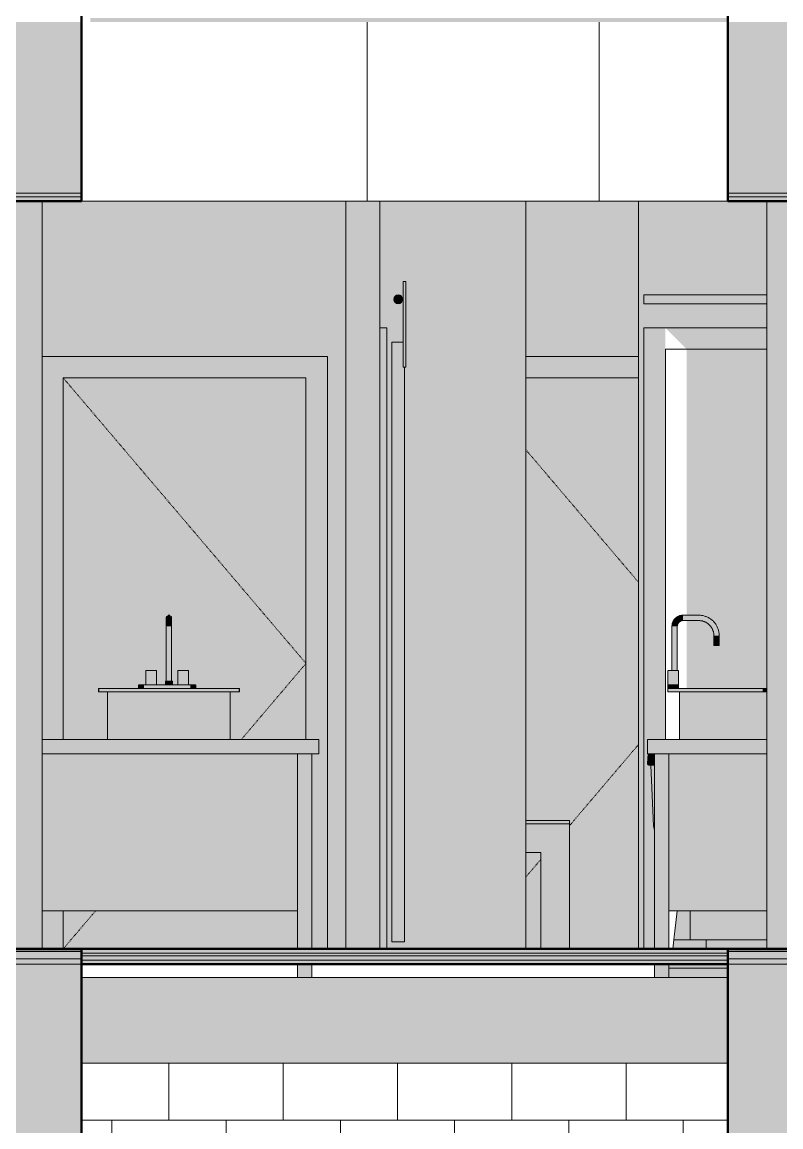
# Model space of a CAD drawing. Header units: inches. Extents: x 9594 to 15314, y -314 to 660.
# Drawn here: x 11638.4 to 11744.7, y 111.1 to 265.8 of the extents above; entities that cross this region are included whole.
import ezdxf

# ---------------------------------------------------------------- set-up
doc = ezdxf.new("R2010")
doc.units = ezdxf.units.IN
doc.header["$MEASUREMENT"] = 0
doc.linetypes.add('Dash 1_16_', pattern=[0.125, 0.0625, -0.0625])
doc.linetypes.add('Grid Line 1_2_', pattern=[0.875, 0.5, -0.125, 0.125, -0.125])
for name, color, linetype, lineweight in [('0-1', 7, 'Continuous', 5), ('0-2', 7, 'Continuous', 9), ('A-DOOR-2', 7, 'Continuous', 9), ('A-DOOR-3', 55, 'Continuous', 9), ('A-DOOR-4', 7, 'Dash 1_16_', 9), ('A-DOOR-FRAM-2', 7, 'Continuous', 9), ('A-DOOR-FRAM-3', 55, 'Continuous', 9), ('A-FLOR-1', 9, 'Continuous', 5), ('A-FLOR-2', 7, 'Continuous', 9), ('A-FLOR-4', 192, 'Continuous', 5), ('A-FLOR-5', 192, 'Continuous', 50), ('A-FLOR-6', 192, 'Continuous', 9), ('A-FLOR-LEVL-1', 51, 'Grid Line 1_2_', 9), ('A-FLOR-MCUT', 51, 'Continuous', 13), ('A-FLOR-PATT-2', 8, 'Continuous', 9), ('A-WALL-1', 10, 'Continuous', 13), ('A-WALL-2', 50, 'Continuous', 5), ('A-WALL-3', 8, 'Continuous', 5), ('A-WALL-5', 7, 'Continuous', 9), ('A-WALL-PATT-3', 55, 'Continuous', 9), ('I-FURN-2', 7, 'Continuous', 9), ('I-FURN-3', 23, 'Continuous', 9), ('I-FURN-4', 90, 'Continuous', 9), ('P-SANR-FIXT-2', 7, 'Continuous', 9), ('P-SANR-FIXT-4', 90, 'Continuous', 9), ('P-SANR-FIXT-5', 37, 'Continuous', 9), ('Q-CASE-2', 253, 'Continuous', 9), ('Q-CASE-3', 7, 'Continuous', 9)]:
    doc.layers.add(name, color=color, linetype=linetype, lineweight=lineweight)
pattern_1 = [(0, (11008.554, 72), (0, 4.798), []), (315, (11008.554, 72), (4.798427, 0), [6.786, -6.786]), (45, (11008.554, 72), (4.798427, 0), [6.786, -6.786])]
pattern_2 = [(161.57, (11009.034, 72.48), (-3.8399538, -1.54e-05), [0, -27.322, 3.034, 0]), (18.43, (11008.074, 72.48), (-3.8399538, 1.54e-05), [0, -27.322, 3.034, 0]), (108.43, (11009.034, 72.48), (1.919622, -9.6005246), [9.106, -21.25]), (71.57, (11008.074, 72.48), (1.919622, 9.6005246), [9.106, -21.25])]

# ---------------------------------------------------------------- blocks, each defined once
blk = doc.blocks.new('SWING - SINGLE - FLUSH - 30_ x 80_ - OFFSET PIVOT DOOR AT MAGIC PAK AND WASHER_DRYER-V40-BUILDING SECTION - EAST_WEST - LOOKING SOUTH2')
at = {"layer": 'A-DOOR-3'}
h = blk.add_hatch(color=256, dxfattribs=at)
h.paths.add_polyline_path([(11711.06, 136), (11711.06, 149.5), (11708.96, 149.5), (11708.96, 136)], flags=0)
h.paths.add_polyline_path([(11724.73, 136), (11724.73, 216), (11708.96, 216), (11708.96, 154), (11715.06, 154), (11715.06, 136)], flags=0)
at = {"layer": 'A-DOOR-FRAM-3'}
blk.add_hatch(color=256, dxfattribs=at).paths.add_polyline_path([(11708.96, 216), (11724.73, 216), (11724.73, 219), (11708.96, 219), (11708.96, 216.3)], flags=0)
at = {"layer": 'A-DOOR-4'}
for p, q in [((11708.96, 205.94), (11724.73, 187.38)), ((11715.06, 153.24), (11724.73, 164.62)), ((11708.96, 146.06), (11711.06, 148.53))]:
    blk.add_line(p, q, dxfattribs=at)
at = {"layer": 'A-DOOR-FRAM-2'}
for p, q in [((11724.73, 219), (11708.96, 219)), ((11708.96, 216), (11724.73, 216))]:
    blk.add_line(p, q, dxfattribs=at)
blk = doc.blocks.new('Table-Coffee - one-V41-BUILDING SECTION - EAST_WEST - LOOKING SOUTH2')
at = {"layer": 'I-FURN-3'}
blk.add_hatch(color=256, dxfattribs=at).paths.add_polyline_path([(11715.06, 136), (11715.06, 153.5), (11708.96, 153.5), (11708.96, 149.5), (11711.06, 149.5), (11711.06, 136), (11714.65, 136)], flags=0)
at = {"layer": 'I-FURN-4'}
blk.add_hatch(color=256, dxfattribs=at).paths.add_polyline_path([(11708.96, 153.5), (11715.06, 153.5), (11715.06, 154), (11708.96, 154)], flags=0)
at = {"layer": 'I-FURN-2'}
for p, q in [((11708.96, 154), (11715.06, 154)), ((11715.06, 153.5), (11708.96, 153.5)), ((11715.06, 153.5), (11708.96, 153.5)), ((11715.06, 154), (11715.06, 153.5)), ((11715.06, 136), (11715.06, 153.5)), ((11708.96, 149.5), (11711.06, 149.5)), ((11711.06, 149.5), (11711.06, 136))]:
    blk.add_line(p, q, dxfattribs=at)
blk = doc.blocks.new('SWING - SINGLE - FLUSH - 2-10 x 6-8 - PRIVACY-V80-BUILDING SECTION - EAST_WEST - LOOKING SOUTH2')
at = {"layer": 'A-DOOR-3'}
h = blk.add_hatch(color=256, dxfattribs=at)
h.paths.add_polyline_path([(11676.99, 136), (11676.99, 141.32), (11644.18, 141.32), (11644.18, 136), (11671.59, 136)], flags=0)
h.paths.add_polyline_path([(11671.59, 165.32), (11678.18, 165.32), (11678.18, 216), (11644.18, 216), (11644.18, 165.32), (11650.4, 165.32), (11650.4, 172), (11649.15, 172), (11649.15, 172.5), (11654.76, 172.5), (11654.76, 172.99), (11655.74, 172.99), (11655.78, 175), (11657.24, 175), (11657.24, 172.99), (11658.49, 172.99), (11658.49, 173.5), (11658.61, 173.5), (11658.66, 182.52), (11658.83, 182.71), (11658.99, 182.68), (11659.19, 182.68), (11659.31, 182.54), (11659.35, 182.38), (11659.35, 181.94), (11659.35, 181.19), (11659.36, 173.5), (11659.49, 173.5), (11659.49, 172.99), (11660.24, 172.99), (11660.28, 175), (11661.74, 175), (11661.74, 172.99), (11662.72, 172.99), (11662.72, 172.5), (11668.83, 172.5), (11668.83, 172), (11667.58, 172), (11667.58, 165.32)], flags=0)
at = {"layer": 'A-DOOR-FRAM-3'}
h = blk.add_hatch(color=256, dxfattribs=at)
h.paths.add_polyline_path([(11681.18, 136), (11681.18, 219), (11641.24, 219), (11641.24, 165.32), (11644.18, 165.32), (11644.18, 216), (11678.18, 216), (11678.18, 165.32), (11679.99, 165.32), (11679.99, 163.32), (11678.99, 163.32), (11678.99, 136)], flags=0)
h.paths.add_polyline_path([(11644.18, 136), (11644.18, 141.32), (11641.24, 141.32), (11641.24, 136)], flags=0)
at = {"layer": 'A-DOOR-4'}
for p, q in [((11644.18, 216), (11678.18, 176)), ((11669.11, 165.32), (11678.18, 176)), ((11644.18, 136), (11648.71, 141.32))]:
    blk.add_line(p, q, dxfattribs=at)
at = {"layer": 'A-DOOR-FRAM-2'}
for p, q in [((11681.18, 219), (11641.24, 219)), ((11681.18, 136), (11681.18, 219)), ((11644.18, 165.32), (11644.18, 216)), ((11644.18, 216), (11678.18, 216)), ((11678.18, 216), (11678.18, 165.32)), ((11644.18, 136), (11644.18, 141.32))]:
    blk.add_line(p, q, dxfattribs=at)
blk = doc.blocks.new('BARN - FLUSH - 3-0 x 7-0 BARN DOOR-V81-BUILDING SECTION - EAST_WEST - LOOKING SOUTH2')
at = {"layer": 'A-DOOR-3'}
for points in [[(11691.96, 217.52), (11692.14, 217.52), (11692.14, 229.52), (11691.81, 229.5), (11691.81, 217.52)], [(11691.09, 226.38), (11691.4, 226.46), (11691.63, 226.69), (11691.71, 227), (11691.63, 227.31), (11691.4, 227.54), (11691.09, 227.63), (11690.77, 227.54), (11690.55, 227.31), (11690.46, 227), (11690.48, 226.84), (11690.65, 226.56), (11690.77, 226.46)], [(11691.96, 137), (11691.96, 217.52), (11691.81, 217.52), (11691.81, 221), (11690.21, 221), (11690.21, 137)]]:
    blk.add_hatch(color=256, dxfattribs=at).paths.add_polyline_path(points, flags=0)
at = {"layer": 'A-DOOR-FRAM-3'}
blk.add_hatch(color=256, dxfattribs=at).paths.add_polyline_path([(11688.51, 136), (11689.51, 136), (11689.51, 223), (11688.51, 223), (11688.51, 138.64)], flags=0)
at = {"layer": 'A-DOOR-2'}
for p, q in [((11691.81, 229.52), (11692.14, 229.52)), ((11691.81, 229.52), (11691.81, 217.52)), ((11692.14, 229.52), (11692.14, 217.52)), ((11690.21, 221), (11690.21, 137)), ((11691.81, 221), (11690.21, 221)), ((11691.81, 217.52), (11692.14, 217.52)), ((11691.96, 217.52), (11691.96, 137)), ((11691.96, 137), (11690.21, 137))]:
    blk.add_line(p, q, dxfattribs=at)
for start, end in [(90, 270), (270, 90)]:
    blk.add_arc((11691.09, 227), 0.625, start, end, dxfattribs=at)
at = {"layer": 'A-DOOR-FRAM-2'}
for p, q in [((11688.51, 223), (11689.51, 223)), ((11689.51, 223), (11689.51, 136))]:
    blk.add_line(p, q, dxfattribs=at)
blk = doc.blocks.new('M_Sink Vanity-Square - 500 x 440mm-V96-BUILDING SECTION - EAST_WEST - LOOKING SOUTH2')
at = {"layer": 'P-SANR-FIXT-4'}
for points in [[(11728.86, 172), (11731.36, 172), (11731.36, 172.5), (11728.86, 172.5)], [(11731.39, 165.32), (11733.23, 165.32), (11733.23, 172), (11730.48, 172), (11730.51, 165.32), (11731.38, 165.32)], [(11733.23, 172), (11742.18, 172), (11742.18, 172.5), (11731.36, 172.5), (11731.36, 172)], [(11733.48, 165.32), (11742.18, 165.32), (11742.18, 172), (11733.23, 172), (11733.23, 165.32)], [(11742.71, 172), (11742.72, 172), (11742.7, 172.5), (11742.18, 172.5), (11742.18, 172), (11742.54, 172)], [(11742.72, 165.32), (11742.71, 172), (11742.18, 172), (11742.18, 165.32), (11742.3, 165.32)]]:
    blk.add_hatch(color=256, dxfattribs=at).paths.add_polyline_path(points, flags=0)
at = {"layer": 'P-SANR-FIXT-5'}
for points in [[(11729.46, 181.19), (11730.14, 181.19), (11730.43, 181.74), (11730.58, 181.89), (11730.98, 182.04), (11730.98, 182.71), (11730.46, 182.61), (11730.17, 182.51), (11729.61, 181.89), (11729.47, 181.3)], [(11730.98, 182), (11733.17, 182.04), (11733.17, 182.75), (11730.98, 182.71), (11730.98, 182.04)], [(11735.83, 179.87), (11736.05, 179.87), (11735.83, 180.98), (11735.21, 181.91), (11734.27, 182.53), (11733.17, 182.71), (11733.17, 182), (11734.08, 181.78), (11734.67, 181.38), (11735.16, 180.58), (11735.33, 179.87), (11735.76, 179.87)], [(11729.94, 175), (11730.17, 175), (11730.14, 181.19), (11729.42, 181.19), (11729.46, 175), (11729.81, 175)], [(11736.05, 178.5), (11736.01, 179.87), (11735.3, 179.87), (11735.33, 178.5), (11736.01, 178.5)], [(11729.14, 172.99), (11729.61, 172.99), (11729.6, 175), (11728.88, 175), (11728.9, 172.99), (11729.1, 172.99)], [(11730.03, 172.99), (11730.36, 172.99), (11730.31, 175), (11729.61, 175), (11729.61, 172.99), (11729.98, 172.99)], [(11730.31, 172.5), (11730.36, 172.5), (11730.34, 172.99), (11728.86, 172.99), (11728.9, 172.5), (11730.3, 172.5)]]:
    blk.add_hatch(color=256, dxfattribs=at).paths.add_polyline_path(points, flags=0)
at = {"layer": 'P-SANR-FIXT-2'}
for p, q in [((11733.17, 182.75), (11730.98, 182.75)), ((11729.42, 181.19), (11729.42, 175)), ((11730.17, 175), (11730.17, 181.19)), ((11730.98, 182), (11733.17, 182)), ((11735.3, 179.87), (11735.3, 178.5)), ((11736.05, 178.5), (11736.05, 179.87)), ((11736.05, 178.5), (11735.3, 178.5)), ((11728.86, 175), (11728.86, 172.99)), ((11728.86, 175), (11728.86, 172.99)), ((11728.88, 175), (11728.88, 175)), ((11728.88, 175), (11729.61, 175)), ((11729.61, 175), (11730.34, 175)), ((11730.34, 175), (11730.34, 175)), ((11730.36, 172.99), (11730.36, 175)), ((11730.36, 172.99), (11730.36, 175)), ((11728.86, 172.99), (11728.86, 172.5)), ((11728.86, 172.99), (11730.36, 172.99)), ((11728.86, 172.5), (11728.86, 172)), ((11728.86, 172.5), (11731.36, 172.5)), ((11731.36, 172), (11728.86, 172)), ((11730.36, 172.5), (11730.36, 172.99)), ((11730.48, 172), (11730.48, 165.32)), ((11731.36, 172.5), (11742.18, 172.5)), ((11742.18, 172), (11731.36, 172)), ((11742.18, 172.5), (11742.72, 172.5)), ((11742.18, 172.5), (11742.18, 172)), ((11742.72, 172), (11742.18, 172))]:
    blk.add_line(p, q, dxfattribs=at)
at = {"layer": 'P-SANR-FIXT-2', "flags": 128}
for points in [[(11730.98, 182.75), (11730.92, 182.75), (11730.86, 182.75), (11730.8, 182.74), (11730.74, 182.73), (11730.67, 182.72), (11730.61, 182.71), (11730.55, 182.69), (11730.49, 182.67), (11730.43, 182.65), (11730.38, 182.63), (11730.32, 182.6), (11730.26, 182.57), (11730.21, 182.54), (11730.15, 182.51), (11730.1, 182.48), (11730.05, 182.44), (11730, 182.4), (11729.95, 182.36), (11729.91, 182.32), (11729.86, 182.28), (11729.82, 182.23), (11729.78, 182.18), (11729.74, 182.13), (11729.7, 182.08), (11729.67, 182.03), (11729.64, 181.98), (11729.61, 181.92), (11729.58, 181.87), (11729.55, 181.81), (11729.53, 181.75), (11729.51, 181.69), (11729.49, 181.64), (11729.47, 181.58), (11729.46, 181.51), (11729.45, 181.45), (11729.44, 181.39), (11729.43, 181.33), (11729.42, 181.27), (11729.42, 181.2), (11729.42, 181.19)], [(11736.05, 179.87), (11736.05, 179.99), (11736.04, 180.1), (11736.03, 180.22), (11736.01, 180.33), (11735.99, 180.45), (11735.96, 180.56), (11735.94, 180.67), (11735.9, 180.78), (11735.86, 180.89), (11735.82, 180.99), (11735.77, 181.1), (11735.72, 181.2), (11735.67, 181.3), (11735.61, 181.4), (11735.55, 181.5), (11735.48, 181.59), (11735.41, 181.68), (11735.33, 181.77), (11735.26, 181.86), (11735.18, 181.94), (11735.09, 182.02), (11735, 182.09), (11734.91, 182.16), (11734.82, 182.23), (11734.73, 182.29), (11734.63, 182.35), (11734.53, 182.41), (11734.42, 182.46), (11734.32, 182.51), (11734.21, 182.55), (11734.11, 182.59), (11734, 182.63), (11733.89, 182.66), (11733.77, 182.69), (11733.66, 182.71), (11733.55, 182.73), (11733.43, 182.74), (11733.32, 182.75), (11733.2, 182.75), (11733.17, 182.75)], [(11730.17, 181.19), (11730.17, 181.22), (11730.17, 181.25), (11730.18, 181.28), (11730.18, 181.32), (11730.19, 181.35), (11730.2, 181.38), (11730.2, 181.41), (11730.21, 181.44), (11730.22, 181.47), (11730.24, 181.5), (11730.25, 181.53), (11730.26, 181.56), (11730.28, 181.59), (11730.3, 181.62), (11730.31, 181.65), (11730.33, 181.67), (11730.35, 181.7), (11730.37, 181.72), (11730.4, 181.75), (11730.42, 181.77), (11730.44, 181.79), (11730.47, 181.81), (11730.49, 181.83), (11730.52, 181.85), (11730.55, 181.87), (11730.57, 181.89), (11730.6, 181.9), (11730.63, 181.92), (11730.66, 181.93), (11730.69, 181.94), (11730.72, 181.96), (11730.75, 181.97), (11730.78, 181.97), (11730.81, 181.98), (11730.85, 181.99), (11730.88, 181.99), (11730.91, 182), (11730.94, 182), (11730.98, 182), (11730.98, 182)], [(11733.17, 182), (11733.26, 182), (11733.34, 181.99), (11733.43, 181.98), (11733.51, 181.97), (11733.59, 181.96), (11733.68, 181.94), (11733.76, 181.92), (11733.84, 181.89), (11733.92, 181.86), (11734, 181.83), (11734.08, 181.8), (11734.15, 181.76), (11734.23, 181.72), (11734.3, 181.68), (11734.37, 181.63), (11734.44, 181.58), (11734.51, 181.53), (11734.57, 181.47), (11734.64, 181.42), (11734.7, 181.36), (11734.75, 181.29), (11734.81, 181.23), (11734.86, 181.16), (11734.91, 181.09), (11734.96, 181.02), (11735, 180.95), (11735.05, 180.88), (11735.09, 180.8), (11735.12, 180.72), (11735.15, 180.65), (11735.18, 180.57), (11735.21, 180.48), (11735.23, 180.4), (11735.25, 180.32), (11735.27, 180.24), (11735.28, 180.15), (11735.29, 180.07), (11735.29, 179.98), (11735.3, 179.9), (11735.3, 179.87)]]:
    blk.add_lwpolyline(points, dxfattribs=at)
blk = doc.blocks.new('Toilet-Domestic-3D - Toilet-Domestic-3D-V97-BUILDING SECTION - EAST_WEST - LOOKING SOUTH2')
at = {"layer": 'P-SANR-FIXT-4'}
for points in [[(11726.96, 162.02), (11726.98, 162.02), (11726.96, 163.29), (11726.1, 163.29), (11725.98, 162.02), (11726.46, 162.02)], [(11726.46, 161.75), (11726.98, 161.78), (11726.96, 162.02), (11725.98, 162.02), (11726.05, 161.83), (11726.23, 161.75), (11726.42, 161.75)], [(11726.98, 153.25), (11726.98, 161.75), (11726.46, 161.75), (11726.85, 153.25)], [(11726.98, 152.58), (11726.96, 153.25), (11726.85, 153.25), (11726.96, 152.69)], [(11730.66, 137.25), (11731.96, 137.25), (11731.96, 141.32), (11730.18, 141.32), (11729.8, 137.25), (11730.59, 137.25)], [(11736.24, 137.25), (11742.72, 137.25), (11742.72, 141.32), (11731.96, 141.32), (11731.96, 137.25), (11736.17, 137.25)], [(11732.78, 136), (11734.21, 136), (11734.21, 137.25), (11729.71, 137.25), (11729.57, 136), (11731.96, 136)], [(11740.93, 136), (11742.72, 136), (11742.72, 137.25), (11734.21, 137.25), (11734.21, 136), (11737.24, 136)]]:
    blk.add_hatch(color=256, dxfattribs=at).paths.add_polyline_path(points, flags=0)
at = {"layer": 'P-SANR-FIXT-2'}
for p, q in [((11726.1, 163.29), (11725.98, 162.02)), ((11726.23, 161.75), (11726.98, 161.75)), ((11726.46, 161.75), (11726.85, 153.25)), ((11726.85, 153.25), (11726.98, 153.25)), ((11726.85, 153.25), (11726.98, 152.58)), ((11730.16, 141.32), (11729.71, 137.25)), ((11731.96, 141.32), (11731.96, 137.25)), ((11731.96, 137.25), (11731.96, 141.32)), ((11729.71, 137.25), (11729.57, 136)), ((11729.71, 137.25), (11729.73, 137.25)), ((11729.71, 137.25), (11729.77, 137.25)), ((11729.75, 137.25), (11734.21, 137.25)), ((11734.21, 137.25), (11734.21, 136)), ((11734.21, 136), (11734.21, 137.25)), ((11742.72, 137.25), (11734.21, 137.25))]:
    blk.add_line(p, q, dxfattribs=at)
blk.add_open_spline([(11725.98, 162.02), (11725.98, 162), (11725.98, 161.97), (11725.99, 161.93), (11726.01, 161.9), (11726.02, 161.87), (11726.03, 161.85), (11726.04, 161.84), (11726.05, 161.83), (11726.06, 161.82), (11726.07, 161.81), (11726.09, 161.8), (11726.11, 161.78), (11726.13, 161.77), (11726.16, 161.76), (11726.19, 161.75), (11726.22, 161.75), (11726.23, 161.75)], degree=3, knots=[0, 0, 0, 0, 0.125, 0.25, 0.3125, 0.375, 0.4375, 0.46875, 0.5, 0.53125, 0.5625, 0.625, 0.6875, 0.75, 0.8125, 0.875, 1, 1, 1, 1], dxfattribs=at)
blk = doc.blocks.new('Bath Vanity - Bath Vanity 42_-V98-BUILDING SECTION - EAST_WEST - LOOKING SOUTH2')
at = {"layer": 'Q-CASE-2'}
for points in [[(11728.5, 163.32), (11742.72, 163.32), (11742.72, 165.32), (11725.98, 165.32), (11725.98, 163.32), (11726.98, 163.32)], [(11730.79, 141.32), (11742.72, 141.32), (11742.72, 163.32), (11728.98, 163.32), (11728.98, 141.32)], [(11737.24, 133.32), (11737.24, 133.84), (11728.98, 133.84), (11728.98, 133.32), (11736.17, 133.32)], [(11728.98, 132), (11737.24, 132), (11737.24, 133.32), (11728.98, 133.32), (11728.98, 133.09)]]:
    blk.add_hatch(color=256, dxfattribs=at).paths.add_polyline_path(points, flags=0)
h = blk.add_hatch(color=256, dxfattribs=at)
h.paths.add_polyline_path([(11728.98, 132), (11728.98, 133.84), (11726.98, 133.84), (11726.98, 132)], flags=0)
h.paths.add_polyline_path([(11728.5, 136), (11728.98, 136), (11728.98, 163.32), (11726.98, 163.32), (11726.98, 136)], flags=0)
at = {"layer": 'Q-CASE-3'}
for p, q in [((11725.98, 165.32), (11742.72, 165.32)), ((11725.98, 165.32), (11725.98, 163.32)), ((11742.72, 163.32), (11725.98, 163.32)), ((11726.98, 136), (11726.98, 163.32)), ((11728.98, 141.32), (11728.98, 163.32)), ((11728.98, 163.32), (11728.98, 136)), ((11742.72, 141.32), (11728.98, 141.32)), ((11726.98, 132), (11726.98, 133.84)), ((11728.98, 133.32), (11728.98, 133.84)), ((11728.98, 133.84), (11728.98, 132)), ((11737.24, 133.32), (11728.98, 133.32))]:
    blk.add_line(p, q, dxfattribs=at)
blk = doc.blocks.new('BARN - FLUSH - WIDTH 2-V95-BUILDING SECTION - EAST_WEST - LOOKING SOUTH2')
at = {"layer": 'A-DOOR-3'}
for points in [[(11729.53, 358.37), (11742.72, 358.4), (11742.72, 359.62), (11725.5, 359.6), (11725.5, 358.37), (11729.2, 358.37)], [(11742.72, 304.5), (11742.72, 352), (11731.5, 352), (11731.5, 314.75), (11733.36, 314.71), (11734.27, 314.53), (11735.21, 313.91), (11735.83, 312.98), (11736.05, 311.87), (11736.01, 310.5), (11735.3, 310.5), (11735.28, 311.95), (11735.09, 312.75), (11734.59, 313.43), (11733.88, 313.86), (11733.17, 314), (11731.5, 313.99), (11731.5, 304.5), (11742.66, 304.5)]]:
    blk.add_hatch(color=256, dxfattribs=at).paths.add_polyline_path(points, flags=0)
at = {"layer": 'A-DOOR-FRAM-3'}
h = blk.add_hatch(color=256, dxfattribs=at)
h.paths.add_polyline_path([(11725.5, 268), (11726.98, 268), (11726.96, 284.69), (11726.85, 285.25), (11726.46, 293.75), (11726.13, 293.77), (11726, 293.92), (11726, 294.16), (11726.1, 295.32), (11725.98, 295.32), (11725.98, 297.32), (11728.5, 297.32), (11728.5, 355), (11725.5, 354.99), (11725.5, 271)], flags=0)
h.paths.add_polyline_path([(11736.17, 352), (11742.72, 352), (11742.72, 355), (11728.51, 354.99), (11731.5, 352)], flags=0)
at = {"layer": 'A-DOOR-2'}
for p, q in [((11742.72, 359.62), (11725.5, 359.62)), ((11725.5, 358.37), (11725.5, 359.62)), ((11725.5, 358.37), (11742.72, 358.37))]:
    blk.add_line(p, q, dxfattribs=at)
at = {"layer": 'A-DOOR-FRAM-2'}
for p, q in [((11742.72, 355), (11725.5, 355)), ((11725.5, 355), (11725.5, 268)), ((11728.5, 297.32), (11728.5, 352)), ((11728.5, 352), (11742.72, 352))]:
    blk.add_line(p, q, dxfattribs=at)
blk = doc.blocks.new('M_Sink Vanity-Square - 500 x 440mm-V99-BUILDING SECTION - EAST_WEST - LOOKING SOUTH2')
at = {"layer": 'P-SANR-FIXT-4'}
for points in [[(11649.88, 172), (11651.65, 172.03), (11651.64, 172.5), (11649.15, 172.5), (11649.15, 172), (11649.61, 172)], [(11651.31, 165.32), (11653.15, 165.32), (11653.15, 172), (11650.4, 172), (11650.42, 165.32), (11651.29, 165.32)], [(11666.33, 172), (11666.33, 172.5), (11651.65, 172.5), (11651.65, 172), (11666.21, 172)], [(11655.44, 165.32), (11664.83, 165.32), (11664.83, 172), (11653.15, 172), (11653.15, 165.32)], [(11666.75, 165.32), (11667.58, 165.32), (11667.58, 172), (11664.83, 172), (11664.83, 165.32), (11666.68, 165.32)], [(11666.87, 172), (11668.83, 172), (11668.83, 172.5), (11666.33, 172.5), (11666.34, 172), (11666.81, 172)]]:
    blk.add_hatch(color=256, dxfattribs=at).paths.add_polyline_path(points, flags=0)
at = {"layer": 'P-SANR-FIXT-5'}
for points in [[(11658.99, 181.19), (11658.99, 182.68), (11658.79, 182.68), (11658.67, 182.54), (11658.62, 182.38), (11658.66, 181.19), (11658.83, 181.19)], [(11659.34, 181.19), (11659.35, 181.19), (11659.34, 181.54), (11659.34, 181.77), (11659.34, 181.9), (11659.34, 182.06), (11659.35, 182.19), (11659.35, 182.38), (11659.31, 182.52), (11659.15, 182.71), (11658.99, 182.68), (11658.99, 181.19), (11659.34, 181.19)], [(11658.99, 173.5), (11658.99, 181.19), (11658.62, 181.19), (11658.62, 173.5), (11658.88, 173.5)], [(11659.1, 173.5), (11659.36, 173.5), (11659.31, 181.19), (11658.99, 181.19), (11658.99, 173.5)], [(11657.24, 172.99), (11657.2, 175), (11655.74, 175), (11655.78, 172.99), (11657.2, 172.99)], [(11661.74, 172.99), (11661.7, 175), (11660.24, 175), (11660.28, 172.99), (11661.7, 172.99)], [(11658.99, 172.99), (11659.49, 172.99), (11659.49, 173.5), (11658.49, 173.5), (11658.49, 172.99), (11658.98, 172.99)], [(11654.76, 172.5), (11655.49, 172.5), (11655.49, 172.99), (11654.76, 172.99)], [(11656.49, 172.5), (11661.99, 172.5), (11661.99, 172.99), (11655.49, 172.99), (11655.49, 172.5)], [(11662.18, 172.5), (11662.72, 172.5), (11662.72, 172.99), (11661.99, 172.99), (11661.99, 172.5)]]:
    blk.add_hatch(color=256, dxfattribs=at).paths.add_polyline_path(points, flags=0)
h = blk.add_hatch(color=256, dxfattribs=at)
h.paths.add_polyline_path([(11658.64, 181.76), (11658.64, 181.9), (11658.64, 181.78)], flags=0)
h.paths.add_polyline_path([(11658.63, 182.02), (11658.63, 182.21), (11658.62, 182.14), (11658.62, 182.02)], flags=0)
at = {"layer": 'P-SANR-FIXT-2'}
for p, q in [((11658.61, 181.19), (11658.61, 173.5)), ((11659.36, 173.5), (11659.36, 181.19)), ((11658.61, 179.87), (11658.61, 178.5)), ((11659.36, 178.5), (11659.36, 179.87)), ((11658.62, 178.5), (11658.62, 178.5)), ((11659.35, 178.5), (11659.35, 178.5)), ((11655.74, 175), (11655.74, 172.99)), ((11655.74, 175), (11657.24, 175)), ((11657.24, 172.99), (11657.24, 175)), ((11660.24, 175), (11660.24, 172.99)), ((11660.24, 175), (11661.74, 175)), ((11661.74, 172.99), (11661.74, 175)), ((11658.49, 173.5), (11658.49, 172.99)), ((11658.49, 173.5), (11659.49, 173.5)), ((11659.49, 172.99), (11659.49, 173.5)), ((11649.11, 172.5), (11649.11, 172)), ((11649.11, 172.5), (11649.15, 172.5)), ((11649.15, 172), (11649.11, 172)), ((11649.15, 172.5), (11649.15, 172)), ((11649.15, 172.5), (11651.65, 172.5)), ((11651.65, 172), (11649.15, 172)), ((11650.4, 172), (11650.4, 165.32)), ((11651.65, 172.5), (11666.33, 172.5)), ((11666.33, 172), (11651.65, 172)), ((11654.74, 172.99), (11654.74, 172.5)), ((11654.76, 172.99), (11655.49, 172.99)), ((11655.49, 172.99), (11656.49, 172.99)), ((11656.49, 172.5), (11655.49, 172.5)), ((11656.49, 172.99), (11660.99, 172.99)), ((11660.99, 172.5), (11656.49, 172.5)), ((11660.99, 172.99), (11661.99, 172.99)), ((11661.99, 172.5), (11660.99, 172.5)), ((11661.99, 172.99), (11662.72, 172.99)), ((11662.74, 172.5), (11662.74, 172.99)), ((11666.33, 172.5), (11668.83, 172.5)), ((11668.83, 172), (11666.33, 172)), ((11667.58, 165.32), (11667.58, 172)), ((11668.83, 172), (11668.83, 172.5)), ((11668.83, 172.5), (11668.87, 172.5)), ((11668.87, 172), (11668.83, 172)), ((11668.87, 172), (11668.87, 172.5))]:
    blk.add_line(p, q, dxfattribs=at)
at = {"layer": 'P-SANR-FIXT-2', "flags": 128}
for points in [[(11658.83, 182.71), (11658.84, 182.72), (11658.85, 182.72), (11658.87, 182.73), (11658.88, 182.73), (11658.9, 182.74), (11658.91, 182.74), (11658.93, 182.74), (11658.94, 182.75), (11658.96, 182.75), (11658.97, 182.75), (11658.99, 182.75), (11658.99, 182.75)], [(11658.99, 182.75), (11659, 182.75), (11659.02, 182.75), (11659.03, 182.75), (11659.05, 182.75), (11659.06, 182.74), (11659.08, 182.74), (11659.09, 182.74), (11659.11, 182.73), (11659.12, 182.73), (11659.14, 182.72), (11659.15, 182.71)], [(11658.61, 182.37), (11658.61, 182.39), (11658.62, 182.4), (11658.62, 182.42), (11658.62, 182.43), (11658.62, 182.45), (11658.63, 182.46), (11658.63, 182.48), (11658.63, 182.49), (11658.64, 182.51), (11658.64, 182.52), (11658.65, 182.53), (11658.66, 182.55), (11658.66, 182.56), (11658.67, 182.57)], [(11658.61, 182.37), (11658.61, 182.37), (11658.61, 182.37), (11658.61, 182.37), (11658.61, 182.36), (11658.61, 182.35), (11658.61, 182.34), (11658.61, 182.33), (11658.61, 182.31), (11658.61, 182.3), (11658.61, 182.28), (11658.61, 182.26), (11658.61, 182.24), (11658.61, 182.22), (11658.61, 182.19), (11658.61, 182.17), (11658.61, 182.14), (11658.61, 182.11), (11658.61, 182.08), (11658.61, 182.05), (11658.61, 182.01), (11658.61, 181.98), (11658.61, 181.94), (11658.61, 181.91), (11658.61, 181.87), (11658.61, 181.83), (11658.61, 181.79), (11658.61, 181.75), (11658.61, 181.7), (11658.61, 181.66), (11658.61, 181.62), (11658.61, 181.57), (11658.61, 181.53), (11658.61, 181.48), (11658.61, 181.44), (11658.61, 181.39), (11658.61, 181.34), (11658.61, 181.3), (11658.61, 181.25), (11658.61, 181.2), (11658.61, 181.19)], [(11658.61, 182.3), (11658.61, 182.32), (11658.61, 182.34), (11658.61, 182.35), (11658.61, 182.36), (11658.61, 182.37), (11658.61, 182.37), (11658.61, 182.37)], [(11658.61, 179.87), (11658.61, 179.97), (11658.61, 180.07), (11658.61, 180.17), (11658.61, 180.27), (11658.61, 180.37), (11658.61, 180.47), (11658.61, 180.57), (11658.61, 180.66), (11658.61, 180.76), (11658.61, 180.85), (11658.61, 180.94), (11658.61, 181.03), (11658.61, 181.12), (11658.61, 181.2), (11658.61, 181.29), (11658.61, 181.37), (11658.61, 181.45), (11658.61, 181.52), (11658.61, 181.6), (11658.61, 181.67), (11658.61, 181.74), (11658.61, 181.8), (11658.61, 181.86), (11658.61, 181.92), (11658.61, 181.98), (11658.61, 182.03), (11658.61, 182.08), (11658.61, 182.13), (11658.61, 182.17), (11658.61, 182.21), (11658.61, 182.24)], [(11659.3, 182.58), (11659.31, 182.56), (11659.32, 182.55), (11659.33, 182.54), (11659.33, 182.52), (11659.34, 182.51), (11659.34, 182.5), (11659.35, 182.48), (11659.35, 182.47), (11659.36, 182.45), (11659.36, 182.44), (11659.36, 182.42), (11659.36, 182.41), (11659.36, 182.39), (11659.36, 182.38), (11659.36, 182.37)], [(11659.36, 181.19), (11659.36, 181.23), (11659.36, 181.28), (11659.36, 181.33), (11659.36, 181.38), (11659.36, 181.42), (11659.36, 181.47), (11659.36, 181.52), (11659.36, 181.56), (11659.36, 181.61), (11659.36, 181.65), (11659.36, 181.69), (11659.36, 181.74), (11659.36, 181.78), (11659.36, 181.82), (11659.36, 181.86), (11659.36, 181.9), (11659.36, 181.93), (11659.36, 181.97), (11659.36, 182.01), (11659.36, 182.04), (11659.36, 182.07), (11659.36, 182.1), (11659.36, 182.13), (11659.36, 182.16), (11659.36, 182.19), (11659.36, 182.21), (11659.36, 182.23), (11659.36, 182.26), (11659.36, 182.28), (11659.36, 182.29), (11659.36, 182.31), (11659.36, 182.33), (11659.36, 182.34), (11659.36, 182.35), (11659.36, 182.36), (11659.36, 182.36), (11659.36, 182.37), (11659.36, 182.37), (11659.36, 182.37)], [(11659.36, 182.37), (11659.36, 182.37), (11659.36, 182.37), (11659.36, 182.36), (11659.36, 182.34), (11659.36, 182.33), (11659.36, 182.3)], [(11659.36, 182.25), (11659.36, 182.21), (11659.36, 182.18), (11659.36, 182.14), (11659.36, 182.09), (11659.36, 182.04), (11659.36, 181.99), (11659.36, 181.94), (11659.36, 181.88), (11659.36, 181.82), (11659.36, 181.75), (11659.36, 181.69), (11659.36, 181.62), (11659.36, 181.54), (11659.36, 181.47), (11659.36, 181.39), (11659.36, 181.31), (11659.36, 181.23), (11659.36, 181.14), (11659.36, 181.05), (11659.36, 180.96), (11659.36, 180.87), (11659.36, 180.78), (11659.36, 180.69), (11659.36, 180.59), (11659.36, 180.5), (11659.36, 180.4), (11659.36, 180.3), (11659.36, 180.2), (11659.36, 180.1), (11659.36, 180), (11659.36, 179.9), (11659.36, 179.87)]]:
    blk.add_lwpolyline(points, dxfattribs=at)
blk = doc.blocks.new('Bath Vanity - Bath Vanity 42_-V100-BUILDING SECTION - EAST_WEST - LOOKING SOUTH2')
at = {"layer": 'Q-CASE-2'}
for points in [[(11678.18, 163.32), (11679.99, 163.32), (11679.99, 165.32), (11641.24, 165.32), (11641.24, 163.32), (11676.99, 163.32)], [(11644.18, 141.32), (11676.99, 141.32), (11676.99, 163.32), (11641.24, 163.32), (11641.24, 141.32)]]:
    blk.add_hatch(color=256, dxfattribs=at).paths.add_polyline_path(points, flags=0)
h = blk.add_hatch(color=256, dxfattribs=at)
h.paths.add_polyline_path([(11678.99, 132), (11678.99, 133.84), (11676.99, 133.84), (11676.99, 132), (11678.18, 132)], flags=0)
h.paths.add_polyline_path([(11678.99, 136), (11678.99, 163.32), (11676.99, 163.32), (11676.99, 136), (11678.18, 136)], flags=0)
at = {"layer": 'Q-CASE-3'}
for p, q in [((11641.24, 165.32), (11679.99, 165.32)), ((11679.99, 165.32), (11679.99, 163.32)), ((11679.99, 163.32), (11641.24, 163.32)), ((11676.99, 163.32), (11676.99, 141.32)), ((11676.99, 163.32), (11676.99, 136)), ((11678.99, 136), (11678.99, 163.32)), ((11641.24, 141.32), (11676.99, 141.32)), ((11676.99, 133.84), (11676.99, 132)), ((11678.99, 132), (11678.99, 133.84))]:
    blk.add_line(p, q, dxfattribs=at)
blk = doc.blocks.new('CTR - 1st Phase - Unit Layouts_rvt-1-BUILDING SECTION - EAST_WEST - LOOKING SOUTH2')
at = {"layer": 'A-WALL-1'}
h = blk.add_hatch(color=256, dxfattribs=at)
h.paths.add_polyline_path([(11708.96, 136), (11708.96, 240.75), (11688.51, 240.75), (11688.51, 223), (11689.51, 223), (11689.51, 136), (11693.12, 136)], flags=0)
h.paths.add_polyline_path([(11690.21, 137), (11690.21, 221), (11691.81, 221), (11691.81, 229.52), (11692.14, 229.5), (11692.14, 217.52), (11691.96, 217.52), (11691.96, 137)], flags=0)
h.paths.add_polyline_path([(11691.09, 226.37), (11690.77, 226.46), (11690.65, 226.56), (11690.48, 226.84), (11690.48, 227.16), (11690.65, 227.44), (11690.77, 227.54), (11691.09, 227.62), (11691.4, 227.54), (11691.63, 227.31), (11691.71, 227), (11691.63, 226.69), (11691.4, 226.46)], flags=0)
for points in [[(11724.73, 219), (11724.73, 240.75), (11708.96, 240.75), (11708.96, 219), (11714.65, 219)], [(11725.41, 136), (11725.5, 136), (11725.5, 223), (11742.72, 223), (11742.72, 226.37), (11725.5, 226.4), (11725.5, 227.62), (11742.72, 227.62), (11742.72, 240.75), (11724.73, 240.75), (11724.73, 136)], [(11746.94, 136), (11791, 136), (11791, 137), (11755, 137), (11755, 221), (11788.26, 221), (11788.26, 226.37), (11753.5, 226.37), (11753.5, 217.52), (11752, 217.52), (11752, 229.52), (11753.5, 229.52), (11753.5, 227.62), (11788.26, 227.62), (11788.26, 229.52), (11789.76, 229.5), (11789.76, 227.62), (11833, 227.6), (11833, 226.37), (11789.76, 226.37), (11789.76, 221), (11791, 221), (11791, 223), (11833, 223), (11833, 136), (11833.1, 136), (11833.1, 240.75), (11742.72, 240.75), (11742.72, 136)]]:
    blk.add_hatch(color=256, dxfattribs=at).paths.add_polyline_path(points, flags=0)
at = {"layer": 'A-WALL-2'}
h = blk.add_hatch(color=256, dxfattribs=at)
h.paths.add_polyline_path([(11635.61, 136), (11641.24, 136), (11641.24, 240.75), (11603.99, 240.75), (11603.99, 219), (11604.99, 219), (11604.99, 136), (11609.61, 136), (11609.61, 164.81), (11613.52, 164.81), (11613.52, 164.94), (11626.52, 164.94), (11626.52, 164.81), (11629.11, 164.81), (11609.61, 182.81), (11609.61, 187.84), (11609.49, 187.84), (11609.49, 202.25), (11609.61, 202.25), (11609.61, 208), (11635.61, 208), (11635.61, 138.64)], flags=0)
h.paths.add_polyline_path([(11598.24, 136), (11598.24, 219), (11599.24, 219), (11599.24, 240.75), (11543.69, 240.75), (11543.69, 219), (11583.31, 219), (11583.31, 136), (11585.47, 136)], flags=0)
h.paths.add_polyline_path([(11538.19, 136), (11538.19, 208), (11514.94, 208), (11514.94, 136), (11537.62, 136)], flags=0)
h.paths.add_polyline_path([(11486.94, 136), (11510.19, 136), (11510.19, 208), (11486.94, 208), (11486.94, 139.31)], flags=0)
h.paths.add_polyline_path([(11499.44, 210), (11510.19, 210), (11510.19, 240.75), (11486.19, 240.75), (11486.19, 218.75), (11486.94, 218.75), (11486.94, 210), (11499.36, 210)], flags=0)
h.paths.add_polyline_path([(11514.94, 210), (11538.19, 210), (11538.19, 218.75), (11538.94, 218.75), (11538.94, 240.75), (11514.94, 240.75), (11514.94, 216.3)], flags=0)
blk.add_hatch(color=256, dxfattribs=at).paths.add_polyline_path([(11682.35, 136), (11683.76, 136), (11683.76, 240.75), (11641.24, 240.75), (11641.24, 219), (11681.18, 219), (11681.18, 136)], flags=0)
at = {"layer": 'A-WALL-3'}
blk.add_hatch(color=256, dxfattribs=at).paths.add_polyline_path([(11688.51, 136), (11688.51, 240.75), (11683.76, 240.75), (11683.76, 136)], flags=0)
at = {"layer": 'A-WALL-5'}
for p, q in [((11641.24, 136), (11641.24, 240.75)), ((11683.76, 136), (11683.76, 240.75)), ((11688.51, 240.75), (11688.51, 136)), ((11708.96, 136), (11708.96, 240.75)), ((11724.73, 240.75), (11724.73, 136)), ((11742.72, 240.75), (11742.72, 136))]:
    blk.add_line(p, q, dxfattribs=at)
at = {"layer": '0-2'}
for name, p in [('BARN - FLUSH - 3-0 x 7-0 BARN DOOR-V81-BUILDING SECTION - EAST_WEST - LOOKING SOUTH2', (0, 0)), ('BARN - FLUSH - WIDTH 2-V95-BUILDING SECTION - EAST_WEST - LOOKING SOUTH2', (0, -132)), ('SWING - SINGLE - FLUSH - 2-10 x 6-8 - PRIVACY-V80-BUILDING SECTION - EAST_WEST - LOOKING SOUTH2', (0, 0)), ('SWING - SINGLE - FLUSH - 30_ x 80_ - OFFSET PIVOT DOOR AT MAGIC PAK AND WASHER_DRYER-V40-BUILDING SECTION - EAST_WEST - LOOKING SOUTH2', (0, 0)), ('M_Sink Vanity-Square - 500 x 440mm-V99-BUILDING SECTION - EAST_WEST - LOOKING SOUTH2', (0, 0)), ('M_Sink Vanity-Square - 500 x 440mm-V96-BUILDING SECTION - EAST_WEST - LOOKING SOUTH2', (0, 0)), ('Bath Vanity - Bath Vanity 42_-V100-BUILDING SECTION - EAST_WEST - LOOKING SOUTH2', (0, 0)), ('Bath Vanity - Bath Vanity 42_-V98-BUILDING SECTION - EAST_WEST - LOOKING SOUTH2', (0, 0)), ('Toilet-Domestic-3D - Toilet-Domestic-3D-V97-BUILDING SECTION - EAST_WEST - LOOKING SOUTH2', (0, 0)), ('Table-Coffee - one-V41-BUILDING SECTION - EAST_WEST - LOOKING SOUTH2', (0, 0))]:
    blk.add_blockref(name, p, dxfattribs=at)
blk = doc.blocks.new('CTR - 1st Phase -Stairs _ Elevators_rvt-1-BUILDING SECTION - EAST_WEST - LOOKING SOUTH2')
at = {"layer": 'A-FLOR-1'}
blk.add_hatch(color=256, dxfattribs=at).paths.add_polyline_path([(11737.24, 120), (11737.24, 132), (11646.74, 132), (11646.74, 120), (11671.59, 120)], flags=0)
at = {"layer": 'A-WALL-PATT-3'}
h = blk.add_hatch(dxfattribs=at)
h.set_pattern_fill('FP_29', color=256, style=0, pattern_type=2)
h.set_pattern_definition([(0, (11546.989, 0), (0, 8), []), (90, (11546.989, 0), (-8, 8), [8, -8])])
h.paths.add_polyline_path([(11550.99, 0), (11774.99, 0), (11774.99, 108.75), (11737.24, 108.75), (11737.24, 120), (11646.74, 120), (11646.74, 108.75), (11550.99, 108.75), (11550.99, 38.78)], flags=0)
at = {"layer": 'A-FLOR-2'}
for p, q in [((11646.74, 132), (11737.24, 132)), ((11737.24, 120), (11646.74, 120))]:
    blk.add_line(p, q, dxfattribs=at)
at = {"layer": 'A-FLOR-LEVL-1'}
blk.add_line((9594.29, 136), (12543.28, 136), dxfattribs=at)
at = {"layer": 'A-WALL-5'}
blk.add_line((11737.24, 120), (11646.74, 120), dxfattribs=at)

msp = doc.modelspace()

# ---------------------------------------------------------------- hatches: boundary and pattern name
at = {"layer": 'A-FLOR-4'}
h = msp.add_hatch(color=256, dxfattribs=at)
h.paths.add_polyline_path([(12102.16, 241.37), (12109.71, 241.37), (12109.71, 241.87), (11737.24, 241.87), (11737.24, 241.37), (12081.6, 241.37)], flags=0)
h.paths.add_polyline_path([(11425.23, 241.37), (11510.81, 241.37), (11510.81, 241.87), (11256.26, 241.87), (11256.29, 241.37), (11413.95, 241.37)], flags=0)
h.paths.add_polyline_path([(11640.06, 241.37), (11646.74, 241.37), (11646.74, 241.87), (11514.31, 241.87), (11514.31, 241.37), (11585.47, 241.37)], flags=0)
h.paths.add_polyline_path([(10814.99, 241.37), (10842.51, 241.37), (10842.51, 241.87), (10587.96, 241.87), (10587.96, 241.37), (10810.45, 241.37)], flags=0)
h.paths.add_polyline_path([(10466, 241.37), (10584.46, 241.37), (10584.46, 241.87), (10452.04, 241.87), (10452.04, 241.37), (10458.72, 241.37)], flags=0)
h.paths.add_polyline_path([(10103.47, 241.37), (10361.54, 241.37), (10361.54, 241.87), (9989.06, 241.87), (9989.06, 241.37), (10102.63, 241.37)], flags=0)
h = msp.add_hatch(color=256, dxfattribs=at)
h.paths.add_polyline_path([(11737.24, 135.62), (12110.34, 135.62), (12110.34, 135.87), (11737.24, 135.87)], flags=0)
h.paths.add_polyline_path([(11547.59, 135.62), (11646.74, 135.62), (11646.74, 135.87), (11255.64, 135.87), (11255.64, 135.62), (11547.12, 135.62)], flags=0)
h.paths.add_polyline_path([(10812.24, 135.62), (10843.14, 135.62), (10843.13, 135.87), (10450.69, 135.87), (10450.69, 135.62), (10810.45, 135.62)], flags=0)
h.paths.add_polyline_path([(10177.72, 135.62), (10361.54, 135.62), (10361.54, 135.87), (9988.44, 135.84), (9988.44, 135.62), (10167.14, 135.62)], flags=0)
h = msp.add_hatch(color=256, dxfattribs=at)
h.paths.add_polyline_path([(11737.24, 135.03), (11737.24, 135.41), (11646.74, 135.41), (11646.74, 135.03), (11736.17, 135.03)], flags=0)
h.paths.add_polyline_path([(10422.94, 135.03), (10450.69, 135.04), (10450.69, 135.41), (10361.54, 135.41), (10361.54, 135.03), (10412.04, 135.03)], flags=0)
at = {"layer": 'A-FLOR-PATT-2'}
h = msp.add_hatch(dxfattribs=at)
h.set_pattern_fill('FP_3', color=256, style=0, pattern_type=2)
h.set_pattern_definition(pattern_1)
h.paths.add_polyline_path([(11714.65, 265.84), (11737.24, 265.87), (11737.24, 266.44), (11647.99, 266.44), (11647.99, 265.84), (11686.74, 265.84)], flags=0)
h.paths.add_polyline_path([(10362.79, 265.84), (10450.79, 265.87), (10450.79, 266.44), (10362.79, 266.44), (10362.79, 265.87)], flags=0)
h = msp.add_hatch(dxfattribs=at)
h.set_pattern_fill('FP_4', color=256, style=0, pattern_type=2)
h.set_pattern_definition(pattern_2)
h.paths.add_polyline_path([(11800.76, 241.87), (12115.84, 241.87), (12115.84, 265.87), (11737.24, 265.87), (11737.24, 241.87), (11757.7, 241.87)], flags=0)
h.paths.add_polyline_path([(11585.47, 241.87), (11646.74, 241.87), (11646.74, 265.87), (11250.14, 265.87), (11250.14, 241.87), (11542.99, 241.87)], flags=0)
h.paths.add_polyline_path([(10842.61, 241.87), (10848.64, 241.87), (10848.64, 265.87), (10452.04, 265.87), (10452.04, 241.87), (10842.51, 241.87)], flags=0)
h.paths.add_polyline_path([(10293.77, 241.87), (10361.54, 241.87), (10361.54, 265.87), (9982.94, 265.87), (9982.94, 241.87), (10260.93, 241.87)], flags=0)
h = msp.add_hatch(dxfattribs=at)
h.set_pattern_fill('FP_1', color=256, style=0, pattern_type=2)
h.set_pattern_definition([(0, (11008.554, 72), (30.72, 7.68), [1.267, -21.773, 1.267, -21.773, -122.88]), (0, (11008.554, 72), (30.72, 7.68), [-46.08, 1.267, -44.813, 1.267, -21.773, -53.76]), (0, (11008.554, 72), (30.72, 7.68), [-115.2, 1.267, -14.093, 1.267, -37.133]), (120, (11020.074, 75.84), (-22.011075, 22.7643), [1.267, -21.773, 1.267, -21.773, -122.88]), (120, (11020.074, 75.84), (-22.011075, 22.7643), [-46.08, 1.267, -44.813, 1.267, -21.773, -53.76]), (120, (11020.074, 75.84), (-22.011075, 22.7643), [-115.2, 1.267, -14.093, 1.267, -37.133]), (240, (11023.914, 91.2), (-8.708925, -30.4443), [1.267, -21.773, 1.267, -21.773, -122.88]), (240, (11023.914, 91.2), (-8.708925, -30.4443), [-46.08, 1.267, -44.813, 1.267, -21.773, -53.76]), (240, (11023.914, 91.2), (-8.708925, -30.4443), [-115.2, 1.267, -14.093, 1.267, -37.133])])
h.paths.add_polyline_path([(11585.47, 240.75), (11646.74, 240.75), (11646.74, 241.37), (11514.31, 241.37), (11514.31, 240.75), (11558.41, 240.75)], flags=0)
h.paths.add_polyline_path([(11972.99, 240.75), (12109.71, 240.75), (12109.71, 241.37), (11737.24, 241.37), (11737.24, 240.75), (11940.76, 240.75)], flags=0)
h.paths.add_polyline_path([(11510.81, 240.75), (11510.81, 241.37), (11256.26, 241.37), (11256.26, 240.75), (11510.19, 240.75)], flags=0)
h.paths.add_polyline_path([(10353.42, 240.75), (10361.54, 240.75), (10361.54, 241.37), (9989.06, 241.37), (9989.06, 240.75), (10336.83, 240.75)], flags=0)
h.paths.add_polyline_path([(10548.04, 240.75), (10584.46, 240.75), (10584.46, 241.37), (10452.04, 241.37), (10452.04, 240.75), (10544.14, 240.75)], flags=0)
h.paths.add_polyline_path([(10588.84, 240.75), (10842.51, 240.75), (10842.48, 241.37), (10587.96, 241.37), (10587.96, 240.75), (10588.59, 240.75)], flags=0)
h = msp.add_hatch(dxfattribs=at)
h.set_pattern_fill('FP_2', color=256, style=0, pattern_type=2)
h.set_pattern_definition([(0, (11008.554, 72), (15.36, 3.84), [1.267, -10.253, 1.267, -10.253, -61.44]), (0, (11008.554, 72), (15.36, 3.84), [-23.04, 1.267, -21.773, 1.267, -10.253, -26.88]), (0, (11008.554, 72), (15.36, 3.84), [-57.6, 1.267, -6.413, 1.267, -17.933]), (120, (11014.314, 73.92), (-11.005538, 11.38215), [1.267, -10.253, 1.267, -10.253, -61.44]), (120, (11014.314, 73.92), (-11.005538, 11.38215), [-23.04, 1.267, -21.773, 1.267, -10.253, -26.88]), (120, (11014.314, 73.92), (-11.005538, 11.38215), [-57.6, 1.267, -6.413, 1.267, -17.933]), (240, (11016.234, 81.6), (-4.354462, -15.22215), [1.267, -10.253, 1.267, -10.253, -61.44]), (240, (11016.234, 81.6), (-4.354462, -15.22215), [-23.04, 1.267, -21.773, 1.267, -10.253, -26.88]), (240, (11016.234, 81.6), (-4.354462, -15.22215), [-57.6, 1.267, -6.413, 1.267, -17.933])])
h.paths.add_polyline_path([(11937.79, 134.62), (12110.34, 134.62), (12110.34, 135.62), (11737.24, 135.62), (11737.24, 134.62), (11936.79, 134.62)], flags=0)
h.paths.add_polyline_path([(11380.96, 134.62), (11646.74, 134.62), (11646.74, 135.62), (11255.64, 135.62), (11255.64, 134.62), (11380.51, 134.62)], flags=0)
h.paths.add_polyline_path([(10843.14, 134.62), (10843.14, 135.62), (10450.69, 135.62), (10450.69, 134.62), (10842.75, 134.62)], flags=0)
h.paths.add_polyline_path([(10013.9, 134.62), (10361.54, 134.62), (10361.54, 135.62), (9988.44, 135.62), (9988.44, 134.62), (10012.59, 134.62)], flags=0)
h = msp.add_hatch(dxfattribs=at)
h.set_pattern_fill('FP_3', color=256, style=0, pattern_type=2)
h.set_pattern_definition(pattern_1)
h.paths.add_polyline_path([(11736.17, 135.41), (11737.24, 135.41), (11737.24, 136), (11646.74, 136), (11646.74, 135.41), (11734.41, 135.41)], flags=0)
h.paths.add_polyline_path([(10401.41, 135.41), (10450.69, 135.41), (10450.69, 135.87), (10452.04, 135.87), (10452.04, 136), (10361.54, 136), (10361.54, 135.41), (10393.59, 135.41)], flags=0)
h = msp.add_hatch(dxfattribs=at)
h.set_pattern_fill('FP_3', color=256, style=0, pattern_type=2)
h.set_pattern_definition(pattern_1)
h.paths.add_polyline_path([(11682.35, 134.44), (11737.24, 134.44), (11737.24, 135.03), (11646.74, 135.03), (11646.74, 134.44), (11681.18, 134.44)], flags=0)
h.paths.add_polyline_path([(10444.47, 134.44), (10450.69, 134.44), (10450.69, 135.03), (10361.54, 135.03), (10361.54, 134.44), (10422.94, 134.44)], flags=0)
h = msp.add_hatch(dxfattribs=at)
h.set_pattern_fill('FP_3', color=256, style=0, pattern_type=2)
h.set_pattern_definition(pattern_1)
h.paths.add_polyline_path([(12114.15, 133.87), (12115.84, 133.87), (12115.84, 134.62), (11737.24, 134.62), (11737.24, 133.87), (12112.92, 133.87)], flags=0)
h.paths.add_polyline_path([(11273.31, 133.87), (11646.74, 133.87), (11646.74, 134.62), (11250.14, 134.62), (11250.14, 133.87), (11262.55, 133.87)], flags=0)
h.paths.add_polyline_path([(10457.54, 133.87), (10848.64, 133.87), (10848.61, 134.62), (10450.69, 134.62), (10450.69, 133.87), (10455.92, 133.87)], flags=0)
h.paths.add_polyline_path([(10013.9, 133.87), (10361.54, 133.87), (10361.54, 134.62), (9982.94, 134.62), (9982.94, 133.87), (10012.59, 133.87)], flags=0)
h = msp.add_hatch(dxfattribs=at)
h.set_pattern_fill('FP_4', color=256, style=0, pattern_type=2)
h.set_pattern_definition(pattern_2)
h.paths.add_polyline_path([(12091.39, 109.87), (12115.84, 109.87), (12115.84, 133.87), (11737.24, 133.87), (11737.24, 109.87), (12089.69, 109.87)], flags=0)
h.paths.add_polyline_path([(11646.74, 109.87), (11646.74, 133.87), (11250.14, 133.87), (11250.14, 109.87), (11585.47, 109.87)], flags=0)
h.paths.add_polyline_path([(10035.43, 109.87), (10361.54, 109.87), (10361.54, 133.87), (9982.94, 133.87), (9982.94, 109.87), (10017.71, 109.87)], flags=0)
h.paths.add_polyline_path([(10450.69, 109.87), (10848.64, 109.87), (10848.64, 133.87), (10450.69, 133.87), (10450.69, 127.54)], flags=0)
h = msp.add_hatch(dxfattribs=at)
h.set_pattern_fill('FP_3', color=256, style=0, pattern_type=2)
h.set_pattern_definition(pattern_1)
h.paths.add_polyline_path([(11737.24, 133.84), (11737.24, 134.44), (11646.74, 134.44), (11646.74, 133.84), (11736.17, 133.84)], flags=0)
h.paths.add_polyline_path([(10379.89, 133.84), (10450.69, 133.87), (10450.69, 134.44), (10361.54, 134.44), (10361.54, 133.84), (10379.54, 133.84)], flags=0)

# ---------------------------------------------------------------- linework, layer by layer
at = {"layer": 'A-FLOR-5'}
for p, q in [((11646.74, 240.75), (11646.74, 268)), ((11737.24, 268), (11737.24, 240.75)), ((11256.26, 240.75), (11646.74, 240.75)), ((11737.24, 240.75), (12109.71, 240.75)), ((12000.47, 136), (11635.61, 136)), ((11646.74, 136), (11646.74, 108.75)), ((11737.24, 108.75), (11737.24, 136)), ((11646.74, 133.84), (11737.24, 133.84))]:
    msp.add_line(p, q, dxfattribs=at)
at = {"layer": 'A-FLOR-6'}
for p, q in [((11686.74, 265.84), (11686.74, 240.75)), ((11719.24, 265.84), (11719.24, 240.75)), ((11737.24, 240.75), (11646.74, 240.75))]:
    msp.add_line(p, q, dxfattribs=at)
at = {"layer": 'A-FLOR-LEVL-1'}
msp.add_line((9660.53, 136), (12376.06, 136), dxfattribs=at)
at = {"layer": 'A-FLOR-MCUT'}
for p, q in [((11646.74, 241.87), (11256.26, 241.87)), ((12109.71, 241.87), (11737.24, 241.87)), ((11646.74, 241.37), (11256.26, 241.37)), ((12109.71, 241.37), (11737.24, 241.37)), ((11646.74, 135.87), (11255.64, 135.87)), ((11646.74, 135.62), (11255.64, 135.62)), ((11737.24, 135.41), (11646.74, 135.41)), ((11737.24, 135.03), (11646.74, 135.03)), ((12110.34, 135.87), (11737.24, 135.87)), ((12110.34, 135.62), (11737.24, 135.62)), ((11646.74, 133.87), (11250.14, 133.87)), ((11646.74, 134.62), (11255.64, 134.62)), ((11737.24, 134.44), (11646.74, 134.44)), ((12110.34, 134.62), (11737.24, 134.62)), ((12115.84, 133.87), (11737.24, 133.87))]:
    msp.add_line(p, q, dxfattribs=at)

# ---------------------------------------------------------------- block references
at = {"layer": '0-1'}
for name in ['CTR - 1st Phase -Stairs _ Elevators_rvt-1-BUILDING SECTION - EAST_WEST - LOOKING SOUTH2', 'CTR - 1st Phase - Unit Layouts_rvt-1-BUILDING SECTION - EAST_WEST - LOOKING SOUTH2']:
    msp.add_blockref(name, (0, 0), dxfattribs=at)

doc.saveas('drawing.dxf')
